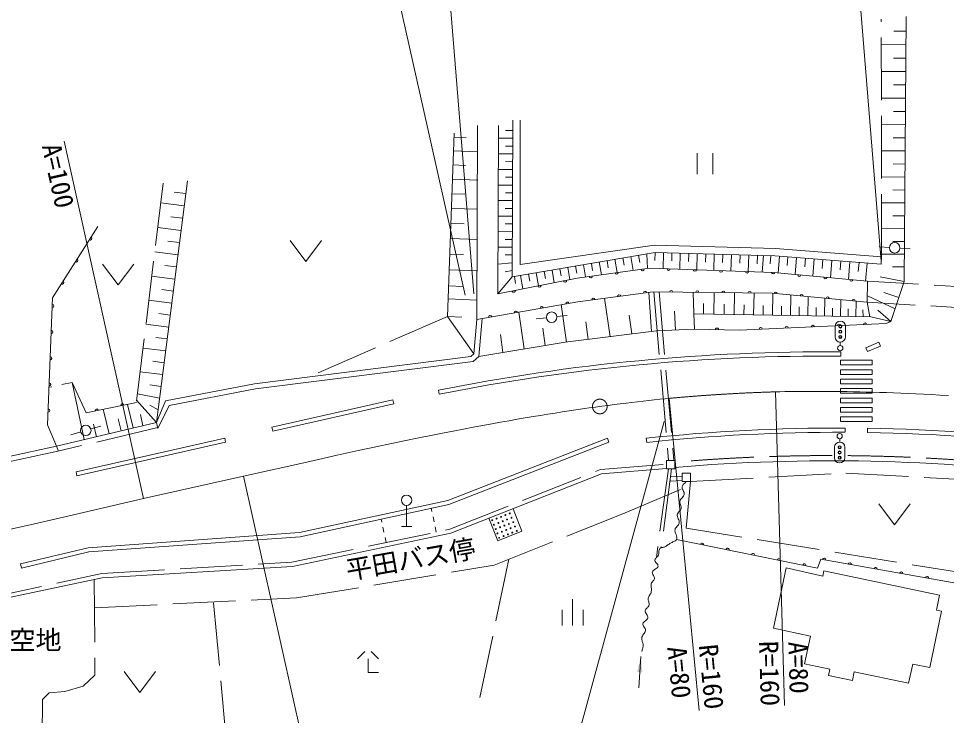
# Model space of a CAD drawing. Units: millimetres, scale not verified. Extents: x 40000 to 680000, y 20000 to 380000.
# Drawn here: x 309518 to 398265, y 267348 to 333996 of the extents above; entities that cross this region are included whole.
import ezdxf
from ezdxf.enums import TextEntityAlignment as Align

# ---------------------------------------------------------------- set-up
doc = ezdxf.new("R2010")
doc.units = ezdxf.units.MM
doc.header["$LTSCALE"] = 1000
doc.linetypes.add('CHAIN', pattern=[18.5, 12, -1.5, 3.5, -1.5])
doc.linetypes.add('DASHED', pattern=[7.5, 6, -1.5])
for name, color, linetype, lineweight in [('M-BGD', 7, 'Continuous', 13), ('M-BMK', 2, 'CHAIN', 13), ('M-STR-HTXT', 7, 'Continuous', 13), ('M-STR-STRC', 7, 'Continuous', 13)]:
    doc.layers.add(name, color=color, linetype=linetype, lineweight=lineweight)
doc.styles.add('ＭＳ ゴシック', font='')
doc.styles.get('ＭＳ ゴシック').set_extended_font_data('MS Gothic')

# ---------------------------------------------------------------- blocks, each defined once
blk = doc.blocks.new('畑')
at = {"color": 7, "linetype": 'Continuous', "lineweight": 13}
for p, q in [((-1.5, 2), (0, 0)), ((0, 0), (1.5, 2))]:
    blk.add_line(p, q, dxfattribs=at)
blk = doc.blocks.new('荒地')
at = {"color": 7, "linetype": 'Continuous', "lineweight": 13}
for p, q in [((0, 0), (0, 2.5)), ((-1, 1.5), (-1, 0)), ((1, 1.5), (1, 0))]:
    blk.add_line(p, q, dxfattribs=at)
blk = doc.blocks.new('バス停')
at = {"color": 7, "linetype": 'Continuous', "lineweight": 13}
for p, q in [((0, 2), (0, 0)), ((-0.5, 0), (0.5, 0))]:
    blk.add_line(p, q, dxfattribs=at)
blk.add_circle((0, 2.5), 0.5, dxfattribs=at)
blk = doc.blocks.new('田')
at = {"color": 7, "linetype": 'Continuous', "lineweight": 13}
for p, q in [((-0.75, 2), (-0.75, 0)), ((0.75, 0), (0.75, 2))]:
    blk.add_line(p, q, dxfattribs=at)
blk = doc.blocks.new('filled_arrow')
at = {"color": 0, "linetype": 'Continuous', "lineweight": -2}
blk.add_solid([(7.5, 1.25), (0, 0), (7.5, -1.25)], dxfattribs=at)
blk = doc.blocks.new('open_arrow')
at = {"color": 0, "linetype": 'Continuous', "lineweight": -2}
blk.add_lwpolyline([(7.5, 1.25), (0, 0), (7.5, -1.25)], dxfattribs=at)

msp = doc.modelspace()

# ---------------------------------------------------------------- linework, layer by layer
at = {"layer": 'M-BGD', "linetype": 'DASHED'}
for p, q in [((392063, 311197), (392028, 333938)), ((323351, 318239), (320785, 297266)), ((403083, 308130), (390720, 308873)), ((370280, 307859), (371690, 291730)), ((370783, 307853), (372192, 291730)), ((402748, 306152), (390695, 306868)), ((350547, 305487), (337292, 299727)), ((315973, 296304), (314649, 299191)), ((322830, 294885), (313281, 292615)), ((313140, 293096), (308464, 292093)), ((313281, 292615), (308555, 291601)), ((365176, 290858), (371500, 291367)), ((350756, 285154), (365176, 290858)), ((371678, 290930), (370519, 282425)), ((371980, 290930), (370975, 283388)), ((373773, 289727), (388636, 290514)), ((388636, 290514), (401909, 289793)), ((373357, 285261), (373773, 289727)), ((367312, 286625), (373002, 289040)), ((355002, 281712), (367312, 286625)), ((335660, 282000), (350756, 285154)), ((400906, 280810), (373357, 285261)), ((356420, 282278), (353538, 268640)), ((317474, 280917), (335660, 282000)), ((336114, 278584), (355002, 281712)), ((305835, 278434), (317474, 280917)), ((316745, 280352), (316826, 271206)), ((316769, 277650), (336114, 278584)), ((329418, 264670), (328158, 278200)), ((316826, 271206), (315703, 270163)), ((315703, 270163), (313939, 269642)), ((312455, 269522), (311814, 268880)), ((313939, 269642), (312455, 269522)), ((311814, 268880), (311733, 261983))]:
    msp.add_line(p, q, dxfattribs=at)
at = {"layer": 'M-BGD'}
for p, q in [((394223, 308855), (394424, 334178)), ((394413, 332789), (393220, 332799)), ((394403, 331496), (392026, 331515)), ((394392, 330212), (393208, 330221)), ((394382, 328928), (392023, 328947)), ((394372, 327653), (393197, 327662)), ((394362, 326378), (392021, 326397)), ((394352, 325112), (393186, 325121)), ((356800, 324294), (356719, 309296)), ((357500, 324290), (357481, 310459)), ((350547, 305487), (351188, 323051)), ((353344, 305215), (353422, 323778)), ((355354, 307657), (355421, 323770)), ((356794, 323292), (356107, 323296)), ((394342, 323846), (392019, 323864)), ((351174, 322657), (352315, 322616)), ((356790, 322545), (355416, 322552)), ((394332, 322588), (393175, 322598)), ((351126, 321347), (353452, 321262)), ((356786, 321798), (356100, 321802)), ((394322, 321332), (392017, 321350)), ((356782, 321052), (355410, 321059)), ((351077, 319996), (352261, 319953)), ((356774, 319560), (355404, 319568)), ((356778, 320306), (356093, 320310)), ((394312, 320083), (393164, 320092)), ((351027, 318642), (353441, 318553)), ((356770, 318816), (356085, 318819)), ((394302, 318835), (392015, 318853)), ((322714, 295371), (325672, 318479)), ((356766, 318071), (355397, 318078)), ((325515, 317251), (324390, 317395)), ((350976, 317246), (352205, 317201)), ((356762, 317327), (356078, 317330)), ((394292, 317596), (393153, 317605)), ((325364, 316074), (323121, 316361)), ((356758, 316583), (355391, 316590)), ((394283, 316357), (392013, 316375)), ((350925, 315846), (353429, 315755)), ((356750, 315097), (355385, 315104)), ((356754, 315840), (356071, 315843)), ((394273, 315125), (393142, 315134)), ((325214, 314902), (324096, 315046)), ((350872, 314404), (352147, 314358)), ((356747, 314354), (356064, 314358)), ((312780, 307291), (317110, 314108)), ((325064, 313732), (322834, 314017)), ((356743, 313612), (355379, 313619)), ((394263, 313895), (392011, 313913)), ((324915, 312566), (323803, 312709)), ((350819, 312957), (353417, 312863)), ((356739, 312871), (356057, 312874)), ((394253, 312673), (393132, 312682)), ((324766, 311402), (322549, 311686)), ((356735, 312129), (355372, 312137)), ((356719, 309296), (370394, 311622)), ((357481, 310459), (370344, 312324)), ((370344, 312324), (381900, 312001)), ((370406, 311622), (370385, 310861)), ((370394, 311622), (381862, 311301)), ((371205, 311599), (371162, 310073)), ((372008, 311577), (371987, 310811)), ((372812, 311554), (372769, 310017)), ((373620, 311532), (373599, 310760)), ((374430, 311509), (374386, 309961)), ((381900, 312001), (392063, 311197)), ((392814, 312106), (391816, 312175)), ((393811, 312036), (394809, 311966)), ((350765, 311467), (352088, 311419)), ((356727, 310648), (355366, 310495)), ((356731, 311389), (356050, 311392)), ((365057, 310714), (365265, 309493)), ((365810, 310842), (365926, 310157)), ((366562, 310970), (366779, 309700)), ((367315, 311099), (367432, 310413)), ((368068, 311227), (368293, 309906)), ((368822, 311355), (368938, 310669)), ((369620, 311490), (369672, 310095)), ((375244, 311486), (375222, 310709)), ((376059, 311464), (376015, 309904)), ((376879, 311441), (376857, 310658)), ((377699, 311418), (377655, 309847)), ((378524, 311395), (378502, 310606)), ((379350, 311372), (379306, 309789)), ((380181, 311348), (380159, 310554)), ((380757, 311332), (380632, 309755)), ((381474, 311332), (381411, 310534)), ((381862, 311301), (392008, 310499)), ((382287, 311268), (382160, 309659)), ((383111, 311203), (383047, 310392)), ((383936, 311137), (383807, 309505)), ((384772, 311071), (384707, 310249)), ((385610, 311005), (385479, 309348)), ((386458, 310938), (386392, 310103)), ((387308, 310871), (387175, 309188)), ((388169, 310803), (388102, 309955)), ((389031, 310735), (388896, 309026)), ((389905, 310665), (389837, 309805)), ((394244, 311451), (392008, 311469)), ((392008, 310499), (392063, 311197)), ((324618, 310243), (323513, 310385)), ((350710, 309972), (353405, 309874)), ((356723, 309908), (356053, 309778)), ((359791, 309819), (359908, 309134)), ((360543, 309947), (360749, 308736)), ((361295, 310075), (361412, 309390)), ((362047, 310202), (362246, 309036)), ((362800, 310330), (362916, 309645)), ((369879, 310123), (362954, 309177)), ((363552, 310458), (363751, 309286)), ((364304, 310586), (364421, 309901)), ((381735, 309718), (369879, 310123)), ((390674, 310605), (390538, 308884)), ((394234, 310238), (393121, 310246)), ((324470, 309085), (322265, 309367)), ((356719, 309296), (355354, 307657)), ((362954, 309177), (355354, 307657)), ((356939, 309334), (357052, 308668)), ((357536, 309435), (357757, 308138)), ((358288, 309563), (358404, 308879)), ((359040, 309691), (359253, 308437)), ((390720, 308873), (381735, 309718)), ((390720, 308873), (390695, 306868)), ((394223, 308855), (391912, 309289)), ((392960, 305026), (394223, 308855)), ((324322, 307933), (323223, 308074)), ((350654, 308432), (352026, 308382)), ((312298, 295141), (312780, 307291)), ((350608, 307178), (353351, 307077)), ((370217, 307860), (363022, 306914)), ((366087, 303572), (365561, 307248)), ((370049, 304063), (369808, 307806)), ((381607, 307721), (370217, 307860)), ((374096, 305770), (374039, 307813)), ((376022, 305737), (376058, 307789)), ((377961, 305703), (377997, 307765)), ((379826, 305671), (379862, 307742)), ((390695, 306868), (381607, 307721)), ((381619, 305640), (381655, 307716)), ((383343, 305610), (383376, 307555)), ((385000, 305581), (385032, 307400)), ((386594, 305554), (386623, 307250)), ((388126, 305527), (388154, 307107)), ((393354, 306221), (390703, 307469)), ((393713, 307309), (392267, 307786)), ((324175, 306781), (321983, 307062)), ((363022, 306914), (353344, 305215)), ((361938, 303058), (361426, 306634)), ((375016, 305754), (375033, 306760)), ((376994, 305720), (377010, 306686)), ((378895, 305687), (378912, 306615)), ((380724, 305655), (380740, 306547)), ((382482, 305625), (382497, 306482)), ((384173, 305596), (384187, 306418)), ((385799, 305568), (385812, 306358)), ((387362, 305540), (387375, 306299)), ((388865, 305514), (388877, 306243)), ((389600, 305502), (389625, 306969)), ((390927, 305479), (390695, 306868)), ((324028, 305636), (322936, 305775)), ((353052, 301932), (350547, 305487)), ((350547, 305487), (351918, 305437)), ((353854, 305305), (353532, 301690)), ((357864, 302398), (357360, 305920)), ((360013, 305382), (359018, 305277)), ((361008, 305486), (362002, 305591)), ((368187, 303832), (367931, 305625)), ((372348, 304206), (372265, 306013)), ((374163, 304289), (374096, 305770)), ((374096, 305770), (391040, 305477)), ((390310, 305489), (390263, 306150)), ((391040, 305477), (392960, 305026)), ((392960, 305026), (391714, 306103)), ((323882, 304490), (321703, 304769)), ((353344, 305215), (353052, 301932)), ((364011, 303315), (363770, 305002)), ((392499, 304825), (378476, 304204)), ((387617, 304553), (387611, 303553)), ((388617, 304547), (388611, 303547)), ((392499, 304825), (392960, 305026)), ((355852, 302069), (355607, 303781)), ((359899, 302731), (359662, 304388)), ((370537, 304123), (361795, 303041)), ((374163, 304289), (370537, 304123)), ((378476, 304204), (374163, 304289)), ((323736, 303351), (322649, 303490)), ((361795, 303041), (353532, 301690)), ((388111, 303050), (388111, 302731)), ((390545, 302520), (391794, 303044)), ((390699, 302151), (391949, 302675)), ((391794, 303044), (391949, 302675)), ((323590, 302212), (321424, 302489)), ((353052, 301932), (352772, 301684)), ((388166, 301712), (388169, 302112)), ((390699, 302151), (390545, 302520)), ((323445, 301079), (322365, 301217)), ((352772, 301684), (332100, 299071)), ((352987, 301208), (332179, 298577)), ((353532, 301690), (352987, 301208)), ((323300, 299946), (321146, 300222)), ((314649, 299191), (313670, 298988)), ((314649, 299191), (315782, 293724)), ((312691, 298785), (312441, 298733)), ((323156, 298819), (322082, 298956)), ((332100, 299071), (323559, 297427)), ((332179, 298577), (323908, 296985)), ((349681, 298456), (349759, 298064)), ((322714, 295371), (320814, 297505)), ((323012, 297693), (320887, 298105)), ((323559, 297427), (322714, 295371)), ((333752, 294913), (345313, 297542)), ((345313, 297542), (345402, 297152)), ((320785, 297266), (315973, 296304)), ((318173, 294292), (317617, 296633)), ((320473, 294839), (319936, 297097)), ((322868, 296572), (322061, 297013)), ((323908, 296985), (322855, 294785)), ((333841, 294523), (345402, 297152)), ((319325, 294566), (319052, 295715)), ((321392, 295057), (321177, 296130)), ((313141, 293096), (312298, 295141)), ((322714, 295371), (313141, 293096)), ((316430, 294745), (317391, 295021)), ((316985, 294009), (316701, 295201)), ((322714, 295371), (322855, 294785)), ((333752, 294913), (333841, 294523)), ((388564, 294831), (388563, 294431)), ((390721, 294810), (390714, 294410)), ((315468, 294469), (314507, 294194)), ((315014, 290651), (329235, 293877)), ((329235, 293877), (329323, 293487)), ((365838, 293859), (350570, 287913)), ((365838, 293859), (365983, 293486)), ((369554, 293859), (369596, 293461)), ((388054, 293494), (388054, 293813)), ((313333, 292628), (313141, 293096)), ((315102, 290261), (329323, 293487)), ((365983, 293486), (350686, 287529)), ((387548, 291997), (387554, 292997)), ((388548, 291991), (388554, 292991)), ((372300, 291730), (371500, 291730)), ((371500, 291730), (371500, 290930)), ((372300, 290930), (372300, 291730)), ((315014, 290651), (315102, 290261)), ((350871, 284770), (365267, 290464)), ((365267, 290464), (371500, 290966)), ((371500, 290930), (372300, 290930)), ((372973, 290210), (371877, 290154)), ((373773, 290527), (372973, 290527)), ((372973, 290527), (372973, 289727)), ((373773, 289727), (373773, 290527)), ((371823, 289751), (372973, 289810)), ((372973, 289727), (373773, 289727)), ((350570, 287913), (336383, 284840)), ((350686, 287529), (336440, 284443)), ((349061, 286844), (348995, 287163)), ((357666, 284958), (356811, 287120)), ((344261, 285840), (344202, 286124)), ((349266, 285865), (349164, 286354)), ((355354, 284043), (354499, 286205)), ((344466, 284861), (344363, 285351)), ((349470, 284886), (349368, 285375)), ((355354, 284043), (357666, 284958)), ((336383, 284840), (316183, 283387)), ((336440, 284443), (316245, 282990)), ((335713, 281602), (350871, 284770)), ((344670, 283883), (344568, 284372)), ((385929, 281442), (372445, 284183)), ((316183, 283387), (309698, 281833)), ((316245, 282990), (309791, 281444)), ((386250, 282284), (385929, 281442)), ((413631, 277449), (386250, 282284)), ((309698, 281833), (309791, 281444)), ((317528, 280519), (335713, 281602)), ((305835, 278025), (317528, 280519)), ((341941, 272769), (342641, 273469)), ((343241, 273469), (343941, 272769)), ((342941, 272769), (342941, 271469)), ((369033, 272982), (368830, 269989)), ((342941, 271469), (343941, 271469))]:
    msp.add_line(p, q, dxfattribs=at)
msp.add_lwpolyline([(373373, 289727), (373321, 289665), (373264, 289605), (373205, 289546), (373147, 289487), (373092, 289425), (373046, 289361), (373009, 289291), (372986, 289216), (372983, 289125), (373003, 289034), (373040, 288945), (373084, 288856), (373128, 288766), (373165, 288677), (373188, 288586), (373187, 288494), (373160, 288404), (373112, 288323), (373050, 288246), (372982, 288173), (372912, 288099), (372849, 288023), (372798, 287942), (372766, 287853), (372758, 287760), (372770, 287668), (372795, 287575), (372826, 287482), (372858, 287389), (372882, 287296), (372894, 287203), (372886, 287111), (372859, 287035), (372816, 286967), (372762, 286903), (372704, 286841), (372645, 286779), (372592, 286714), (372550, 286645), (372525, 286569), (372520, 286466), (372539, 286364), (372573, 286261), (372615, 286159), (372657, 286056), (372691, 285954), (372710, 285851), (372706, 285747), (372678, 285661), (372632, 285582), (372573, 285508), (372508, 285436), (372443, 285364), (372383, 285291), (372335, 285212), (372305, 285126), (372297, 285008), (372317, 284888), (372355, 284767), (372400, 284646), (372442, 284526), (372470, 284409), (372475, 284294), (372445, 284183), (372400, 284114), (372341, 284057), (372270, 284011), (372190, 283972), (372107, 283936), (372022, 283902), (371940, 283865), (371864, 283823), (371796, 283777), (371730, 283730), (371664, 283681), (371598, 283633), (371532, 283586), (371464, 283541), (371394, 283499), (371322, 283462), (371265, 283441), (371204, 283427), (371141, 283418), (371078, 283410), (371017, 283399), (370959, 283383), (370906, 283358), (370861, 283321), (370812, 283250), (370782, 283168), (370766, 283079), (370759, 282986), (370754, 282890), (370747, 282796), (370731, 282705), (370701, 282620), (370666, 282565), (370622, 282516), (370571, 282470), (370519, 282425), (370470, 282380), (370427, 282331), (370396, 282278), (370380, 282219), (370388, 282138), (370422, 282062), (370474, 281989), (370535, 281917), (370595, 281846), (370646, 281773), (370677, 281697), (370681, 281617), (370648, 281532), (370588, 281461), (370508, 281400), (370418, 281345), (370327, 281289), (370244, 281229), (370179, 281160), (370139, 281076), (370133, 280992), (370152, 280910), (370187, 280828), (370232, 280746), (370277, 280665), (370315, 280582), (370339, 280499), (370340, 280414), (370321, 280352), (370289, 280295), (370247, 280242), (370199, 280191), (370150, 280141), (370104, 280089), (370066, 280034), (370039, 279973), (370019, 279878), (370015, 279781), (370020, 279683), (370032, 279584), (370044, 279485), (370052, 279385), (370052, 279287), (370039, 279191), (370013, 279107), (369976, 279026), (369931, 278948), (369883, 278871), (369836, 278794), (369794, 278716), (369760, 278634), (369738, 278549), (369734, 278467), (369744, 278384), (369762, 278301), (369785, 278217), (369807, 278134), (369824, 278051), (369829, 277969), (369819, 277888), (369790, 277815), (369745, 277749), (369689, 277688), (369630, 277629), (369571, 277569), (369519, 277507), (369479, 277441), (369458, 277366), (369461, 277278), (369488, 277193), (369531, 277108), (369582, 277025), (369632, 276942), (369674, 276858), (369699, 276772), (369698, 276685), (369668, 276602), (369614, 276530), (369544, 276465), (369467, 276404), (369389, 276343), (369320, 276278), (369267, 276206), (369237, 276123), (369237, 276040), (369260, 275960), (369300, 275881), (369347, 275804), (369396, 275726), (369439, 275647), (369469, 275566), (369478, 275482), (369460, 275382), (369420, 275288), (369366, 275198), (369304, 275110), (369241, 275022), (369185, 274932), (369141, 274839), (369117, 274740), (369116, 274661), (369128, 274584), (369149, 274506), (369176, 274430), (369205, 274353), (369230, 274275), (369249, 274197), (369257, 274118), (369255, 274037), (369246, 273956), (369231, 273876), (369214, 273796), (369194, 273716), (369173, 273637), (369154, 273557), (369137, 273477)], dxfattribs=at)
msp.add_lwpolyline([(382926, 281477), (381711, 275679), (385259, 274935), (384705, 272291), (387120, 271784), (386989, 271159), (389280, 270679), (389455, 271513), (394652, 270424), (395038, 272265), (396672, 271922), (397802, 277311), (397310, 277414), (397610, 278845), (386549, 281164), (386446, 280674)], close=True, dxfattribs=at)
for centre, radius in [((393312, 312071), 500), ((360510, 305434), 500), ((388117, 304550), 150), ((388117, 304550), 100), ((388111, 303550), 150), ((388114, 304050), 150), ((388111, 303550), 100), ((388114, 304050), 100), ((388111, 302481), 250), ((315949, 294607), 500), ((388054, 294063), 250), ((388054, 292994), 150), ((388054, 292994), 100), ((388048, 291994), 150), ((388051, 292494), 150), ((388048, 291994), 100), ((388051, 292494), 100), ((356499, 286672), 45), ((354825, 286010), 45), ((355244, 286176), 45), ((355409, 285757), 45), ((355662, 286341), 45), ((355828, 285923), 45), ((356081, 286507), 45), ((356246, 286088), 45), ((356665, 286254), 45), ((356830, 285835), 45), ((354991, 285592), 45), ((355156, 285173), 45), ((355575, 285339), 45), ((355740, 284920), 45), ((355993, 285504), 45), ((356159, 285086), 45), ((356412, 285670), 45), ((356577, 285251), 45), ((356743, 284833), 45), ((356996, 285417), 45), ((357161, 284998), 45), ((355322, 284755), 45), ((355488, 284336), 45), ((355906, 284502), 45), ((356324, 284667), 45)]:
    msp.add_circle(centre, radius, dxfattribs=at)
for centre, radius, start, end in [((316377, 312953), 150, 237.57245, 57.57245), ((315036, 310843), 150, 237.57245, 57.57245), ((369209, 310032), 150, 187.77764, 7.77764), ((371702, 310061), 150, 178.04193, 358.04193), ((374200, 309975), 150, 178.04193, 358.04193), ((376699, 309890), 150, 178.04193, 358.04193), ((379198, 309804), 150, 178.04193, 358.04193), ((313696, 308733), 150, 237.57245, 57.57245), ((361790, 308944), 150, 191.30993, 11.30993), ((364255, 309355), 150, 187.77764, 7.77764), ((366732, 309693), 150, 187.77764, 7.77764), ((381696, 309719), 150, 178.04193, 355.51954), ((384185, 309487), 150, 174.63083, 354.63083), ((386674, 309253), 150, 174.63083, 354.63083), ((389163, 309020), 150, 174.63083, 354.63083), ((356887, 307964), 150, 191.30993, 11.30993), ((359339, 308454), 150, 191.30993, 11.30993), ((371935, 307839), 150, 359.30103, 179.30103), ((374435, 307808), 150, 359.30103, 179.30103), ((364484, 307106), 150, 7.4889, 187.4889), ((366963, 307432), 150, 7.4889, 187.4889), ((369442, 307758), 150, 7.4889, 187.4889), ((376934, 307778), 150, 359.30103, 179.30103), ((379434, 307747), 150, 359.30103, 179.30103), ((381933, 307690), 150, 354.64083, 174.64083), ((384422, 307457), 150, 354.64083, 174.64083), ((386911, 307223), 150, 354.64083, 174.64083), ((389400, 306990), 150, 354.64083, 174.64083), ((312748, 306500), 150, 267.73205, 87.73205), ((359550, 306305), 150, 9.95422, 189.95422), ((362012, 306737), 150, 9.95422, 189.95422), ((354625, 305440), 150, 9.95422, 189.95422), ((357088, 305873), 150, 9.95422, 189.95422), ((380493, 304293), 150, 2.53799, 182.53799), ((382990, 304404), 150, 2.53799, 182.53799), ((385488, 304514), 150, 2.53799, 182.53799), ((388117, 304550), 500, 359.66494, 179.66494), ((387985, 304625), 150, 2.53799, 182.53799), ((390483, 304736), 150, 2.53799, 182.53799), ((312649, 304002), 150, 267.73205, 87.73205), ((376320, 304246), 150, 358.86821, 178.86821), ((388111, 303550), 500, 179.66494, 359.66494), ((386590, 114308), 187811, 89.51831, 101.33382), ((312550, 301504), 150, 267.73205, 87.73205), ((386590, 114308), 187411, 89.51831, 101.33382), ((312451, 299006), 150, 267.73205, 87.73205), ((312353, 296508), 150, 267.73205, 87.73205), ((316988, 296507), 150, 11.30993, 191.30993), ((319441, 296996), 150, 11.88782, 190.73205), ((387949, 120475), 174357, 89.79792, 96.05633), ((387949, 120475), 174357, 82.61568, 89.08928), ((387949, 120475), 173957, 89.79792, 96.05633), ((387949, 120475), 173957, 82.6131, 89.08928), ((388054, 292994), 500, 359.66494, 179.66494), ((388048, 291994), 500, 179.66494, 359.66494), ((387177, 116522), 175181, 82.61024, 94.87161), ((374878, 283689), 150, 348.50586, 168.50586), ((377328, 283191), 150, 348.50586, 168.50586), ((379778, 282692), 150, 348.50586, 168.50586), ((382228, 282194), 150, 348.50586, 168.50586), ((386567, 282228), 150, 349.98717, 169.98717), ((384678, 281696), 150, 348.50586, 168.50586), ((389029, 281793), 150, 349.98717, 169.98717), ((391491, 281358), 150, 349.98717, 169.98717), ((393952, 280924), 150, 349.98717, 169.98717), ((396414, 280489), 150, 349.98717, 169.98717)]:
    msp.add_arc(centre, radius, start, end, dxfattribs=at)
at = {"layer": 'M-BGD', "linetype": 'DASHED'}
msp.add_arc((387177, 116522), 175681, 82.61253, 94.85771, dxfattribs=at)
at = {"layer": 'M-BMK'}
msp.add_line((321478, 288095), (331033, 290223), dxfattribs=at)
for points in [[(398461, 297939), (397641, 297986), (396848, 298029), (396080, 298069), (395333, 298105), (394607, 298138), (393900, 298168), (393210, 298195), (392536, 298219), (391877, 298241), (391233, 298260), (390601, 298277), (389982, 298292), (389375, 298305), (388779, 298315), (388194, 298324), (387618, 298330), (387052, 298335), (386495, 298338), (385947, 298340), (385406, 298339), (384874, 298337), (384349, 298334), (383832, 298328), (383322, 298322), (382818, 298314), (382321, 298304), (381955, 298296)], [(331033, 290223), (337362, 291649), (339985, 292231), (341999, 292671), (343699, 293036), (345197, 293354), (346552, 293637), (347799, 293893), (348961, 294128), (350052, 294345), (351085, 294548), (352069, 294737), (353009, 294916), (353911, 295084), (354779, 295243), (355618, 295394), (356429, 295537), (357216, 295674), (357980, 295805), (358724, 295929), (359449, 296048), (360156, 296162), (360847, 296271), (361523, 296376), (362185, 296476), (362833, 296573), (363468, 296665), (364092, 296754), (364705, 296839), (365307, 296921), (365899, 297000), (366481, 297075), (367055, 297148), (367620, 297218), (368176, 297285), (368724, 297349), (369265, 297411), (369799, 297470), (370325, 297527), (370845, 297582), (371359, 297634), (371737, 297671)], [(321474, 288091), (313805, 286310), (310626, 285583), (308185, 285033)]]:
    msp.add_lwpolyline(points, dxfattribs=at)
msp.add_circle((365113, 296895), 700, dxfattribs=at)
msp.add_arc((386608, 138364), 160000, 91.66641, 95.33295, dxfattribs=at)
at = {"layer": 'M-STR-HTXT'}
for p, q in [((392018, 310806), (388939, 349068)), ((353051, 307671), (349973, 345933)), ((352219, 307545), (343791, 345118)), ((321478, 288095), (313870, 322258)), ((381912, 298295), (382792, 268308)), ((371737, 297671), (374622, 267810)), ((337555, 260941), (331033, 290223))]:
    msp.add_line(p, q, dxfattribs=at)
msp.add_lwpolyline([(371261, 295447), (361463, 259523), (341013, 259523)], dxfattribs=at)
at = {"layer": 'M-STR-STRC'}
for points in [[(388144, 300869), (391150, 300869), (391150, 301319), (388144, 301319)], [(388144, 299966), (391150, 299966), (391150, 300416), (388144, 300416)], [(388144, 299063), (391150, 299063), (391150, 299513), (388144, 299513)], [(388144, 298160), (391150, 298160), (391150, 298610), (388144, 298610)], [(388144, 297257), (391150, 297257), (391150, 297707), (388144, 297707)], [(388144, 296355), (391150, 296355), (391150, 296805), (388144, 296805)], [(388144, 295452), (391150, 295452), (391150, 295902), (388144, 295902)]]:
    msp.add_lwpolyline(points, close=True, dxfattribs=at)

# ---------------------------------------------------------------- block references
at = {"layer": 'M-BGD', "xscale": 1000, "yscale": 1000}
for name, p in [('田', (375182, 319108)), ('畑', (337007, 310767)), ('畑', (319042, 308522)), ('バス停', (346631, 285424)), ('畑', (393307, 285584)), ('荒地', (362510, 275960)), ('畑', (321127, 269544))]:
    msp.add_blockref(name, p, dxfattribs=at)
at = {"layer": 'M-BGD', "xscale": 200, "yscale": 200, "rotation": 266.1}
msp.add_blockref('filled_arrow', (369033, 272982), dxfattribs=at)
at = {"layer": 'M-STR-HTXT', "rotation": 254.7}
msp.add_blockref('open_arrow', (371261, 295447), dxfattribs=at)

# ---------------------------------------------------------------- texts
at = {"layer": 'M-BGD', "style": 'ＭＳ ゴシック'}
msp.add_text('平田バス停', height=1833, rotation=10, dxfattribs=at).set_placement((347261, 280855), align=Align.BOTTOM_CENTER)
msp.add_text('空地', height=1833, dxfattribs=at).set_placement((311138, 273093), align=Align.BOTTOM_CENTER)
at = {"layer": 'M-STR-HTXT', "style": 'ＭＳ ゴシック'}
msp.add_text('A=100', height=1833, rotation=282.556, dxfattribs=at).set_placement((311195, 321687), align=Align.BOTTOM_LEFT)
for s, rotation, p in [('R=160', 271.599, (379965, 268208)), ('A=80', 271.599, (382732, 269387)), ('A=80', 275.518, (371494, 268854)), ('R=160', 275.518, (374622, 267810))]:
    msp.add_text(s, height=1833, rotation=rotation, dxfattribs=at).set_placement(p, align=Align.BOTTOM_RIGHT)

doc.saveas('drawing.dxf')
